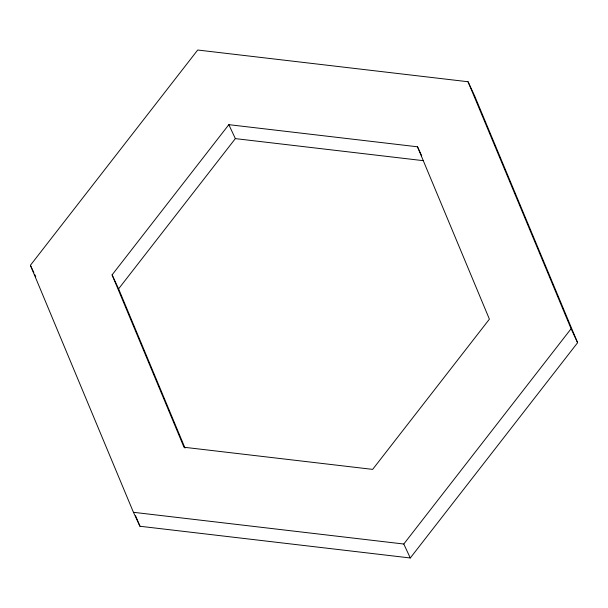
<?xml version="1.0" encoding="UTF-8"?>
<svg xmlns="http://www.w3.org/2000/svg" width="608" height="608" viewBox="0 0 608 608"><rect width="100%" height="100%" fill="white"/><g stroke="black" fill="none" stroke-linecap="round" stroke-linejoin="round"><path stroke-width="0.91" d="M30.4 265.301L197.706 50.023L468.046 81.746L474.559 95.699L577.6 342.699L410.294 557.977L139.954 526.254L133.441 512.301L30.4 265.301L33.843 272.688M417.498 146.794L489.402 319.162L372.651 469.384L183.996 447.245L112.092 274.884L228.836 124.663L417.498 146.794L421.709 155.823M185.03 448.081L118.598 288.838L235.349 138.616L423.062 160.641M133.441 512.301L403.788 544.023L571.094 328.746L468.046 81.746M571.094 328.746L577.6 342.699M228.836 124.663L235.349 138.616M403.788 544.023L410.294 557.977M112.092 274.884L118.598 288.838M34.61 274.33L35.758 276.792M135.569 515.744L139.954 526.254"/></g></svg>
